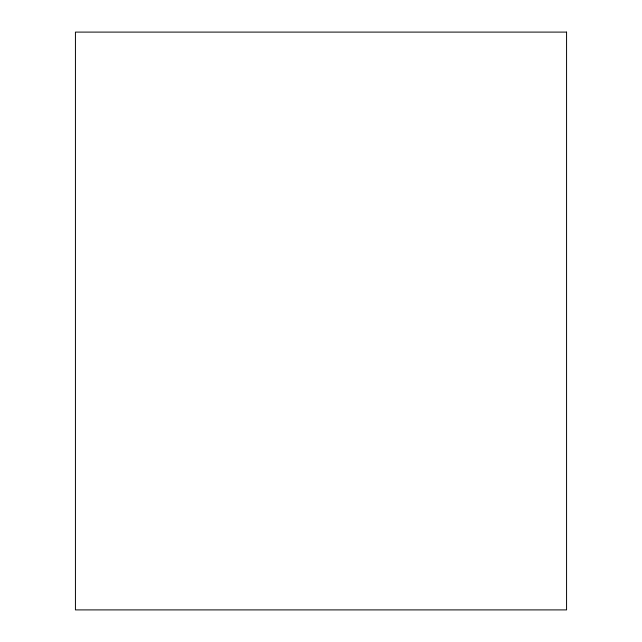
<?xml version="1.0" encoding="UTF-8"?>
<svg xmlns="http://www.w3.org/2000/svg" width="642" height="642" viewBox="0 0 642 642"><rect width="100%" height="100%" fill="white"/><g stroke="black" fill="none" stroke-linecap="round" stroke-linejoin="round"><path stroke-width="0.96" d="M566.565 32.1L75.435 32.1L75.435 609.9L566.565 609.9L566.565 32.1"/></g></svg>
